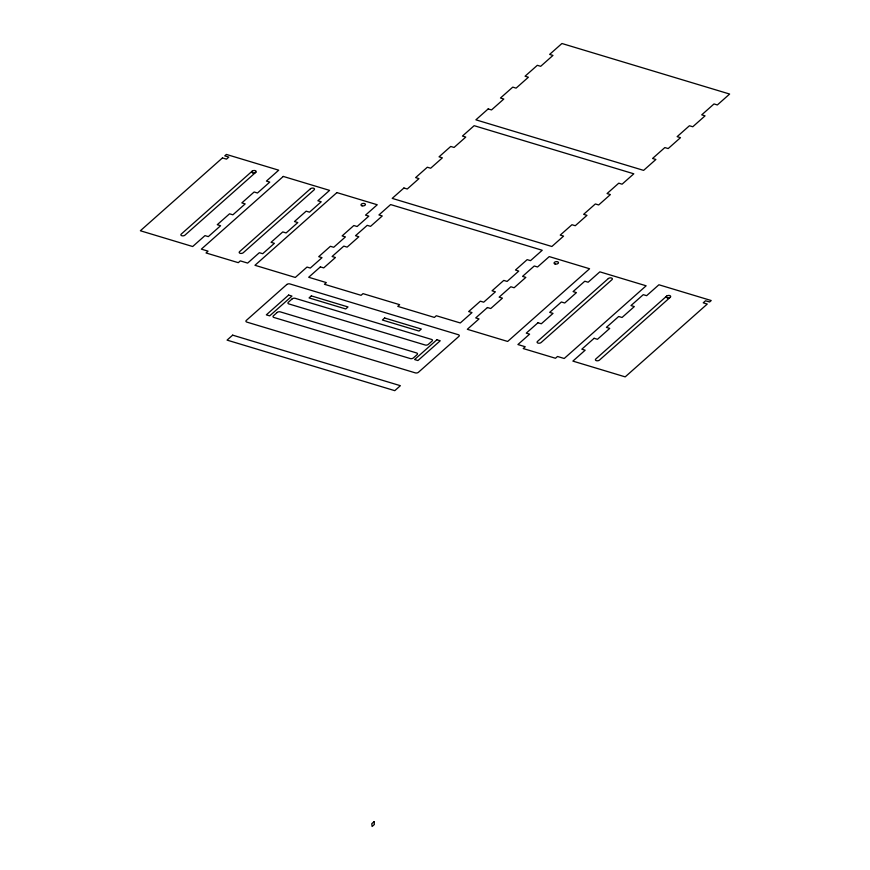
<?xml version="1.0" encoding="UTF-8"?>
<svg xmlns="http://www.w3.org/2000/svg" width="870" height="870" viewBox="0 0 870 870"><rect width="100%" height="100%" fill="white"/><g stroke="black" fill="none" stroke-linecap="round" stroke-linejoin="round"><path stroke-width="1.3" d="M252.126 171.194L181.275 234.063A2.24 1.229 -6.8 0 0 181.841 235.737A2.24 1.229 -6.8 0 0 184.94 235.161L255.791 172.303M666.648 296.126L595.798 358.995A2.24 1.229 -6.8 0 0 596.363 360.669A2.24 1.229 -6.8 0 0 599.463 360.093L670.313 297.235M222.448 157.927L140.364 230.757L192.683 246.525L204.972 235.618L208.311 236.629L220.599 225.721L217.261 224.71L229.549 213.802L232.888 214.814L245.188 203.906L241.838 202.906L254.127 191.998L257.476 193.009L269.765 182.102L266.427 181.09L278.715 170.194L226.396 154.425L224.754 155.871L228.81 157.1L226.494 159.145L222.448 157.927M283.283 176.436L201.351 249.135L208.05 251.158L206.027 252.952L238.293 262.675L240.316 260.88L247.645 263.088L259.347 252.702L262.696 253.714L274.398 243.328L271.059 242.317L282.761 231.931L286.11 232.942L297.812 222.557L294.462 221.545L306.175 211.16L309.513 212.171L321.226 201.786L317.876 200.774L329.578 190.389L283.283 176.436M310.438 188.779L239.587 251.637A2.24 1.229 -6.8 0 0 240.153 253.311A2.24 1.229 -6.8 0 0 243.252 252.735L314.103 189.877A2.24 1.229 -6.8 0 0 313.537 188.203A2.24 1.229 -6.8 0 0 310.438 188.779M336.897 192.596L254.964 265.296L295.3 277.454L307.012 267.068L310.307 268.058L322.009 257.672L318.714 256.683L330.415 246.297L333.71 247.287L345.423 236.901L342.127 235.911L353.829 225.526L357.124 226.515L368.826 216.13L365.53 215.14L377.243 204.754L336.897 192.596M286.796 284.512L246.308 320.432A2.24 1.229 -6.8 0 0 246.873 322.107L415.316 372.871A2.24 1.229 -6.8 0 0 418.416 372.306L458.903 336.385A2.24 1.229 -6.8 0 0 458.338 334.711L289.884 283.935A2.24 1.229 -6.8 0 0 286.796 284.512M232.66 335.146L227.059 340.116L394.784 390.663L400.374 385.693L232.66 335.146M488.179 108.924L475.89 119.832L643.604 170.379L655.893 159.471L652.554 158.47L664.843 147.563L668.182 148.574L680.481 137.667L677.132 136.655L689.432 125.758L692.77 126.759L705.059 115.851L701.72 114.851L714.009 103.943L717.348 104.955L729.636 94.047L561.922 43.5L549.633 54.408L552.972 55.408L540.683 66.316L537.345 65.304L525.056 76.212L528.394 77.223L516.106 88.131L512.767 87.12L500.467 98.027L503.817 99.028L491.517 109.935L488.179 108.924M403.919 187.996L392.207 198.382L551.863 246.493L563.575 236.107L560.236 235.107L571.938 224.721L575.277 225.721L586.978 215.336L583.639 214.335L595.352 203.95L598.69 204.961L610.392 194.575L607.053 193.564L618.755 183.178L622.093 184.19L633.806 173.804L474.15 125.682L462.438 136.068L465.776 137.069L454.075 147.454L450.736 146.454L439.035 156.839L442.373 157.84L430.661 168.225L427.322 167.225L415.621 177.61L418.959 178.611L407.258 188.997L403.919 187.996M288.622 295.071L266.329 314.853L269.667 315.864L291.961 296.083L288.622 295.071M320.388 266.883L308.687 277.269L326.337 282.598L324.445 284.283L361.094 295.321L362.997 293.636L399.645 304.685L397.753 306.37L434.402 317.419L436.305 315.734L460.284 322.966L471.997 312.58L468.647 311.569L480.36 301.183L483.698 302.194L495.4 291.809L492.061 290.797L503.763 280.412L507.112 281.423L518.737 271.103L515.475 270.026L527.176 259.641L530.515 260.652L542.227 250.266L390.619 204.57L378.918 214.955L382.256 215.967L370.555 226.352L367.216 225.341L355.504 235.726L358.842 236.738L347.141 247.123L343.802 246.112L332.101 256.498L335.439 257.509L323.727 267.895L320.388 266.883M292.124 298.899L288.329 302.271A2.24 1.229 -6.8 0 0 288.894 303.945L425.169 345.009A2.24 1.229 -6.8 0 0 428.268 344.444L432.064 341.073A2.24 1.229 -6.8 0 0 431.498 339.398L295.224 298.334A2.24 1.229 -6.8 0 0 292.124 298.899M277.193 312.439L273.397 315.81A2.24 1.229 -6.8 0 0 273.963 317.485L410.238 358.549A2.24 1.229 -6.8 0 0 413.337 357.983L417.132 354.612A2.24 1.229 -6.8 0 0 416.567 352.937L280.292 311.873A2.24 1.229 -6.8 0 0 277.193 312.439M311.34 295.898L309.067 297.921L345.716 308.97L348 306.947L311.34 295.898M384.649 317.996L382.376 320.019L419.025 331.057L421.308 329.045L384.649 317.996M436.881 339.757L414.588 359.538L417.926 360.55L440.231 340.768L436.881 339.757M487.439 307.534L475.727 317.92L479.022 318.909L467.32 329.295L507.656 341.453L589.588 268.754L549.253 256.596L537.551 266.981L534.256 265.992L522.555 276.377L525.85 277.367L514.137 287.752L510.842 286.763L499.141 297.149L502.436 298.138L490.734 308.524L487.439 307.534M537.964 322.759L526.263 333.145L529.612 334.156L517.911 344.542L525.23 346.749L523.207 348.544L555.484 358.266L557.507 356.472L564.206 358.494L646.138 285.795L599.843 271.842L588.142 282.228L584.792 281.217L573.08 291.602L576.429 292.614L564.728 302.999L561.378 301.988L549.677 312.373L553.026 313.385L541.314 323.771L537.964 322.759M608.337 278.552L537.486 341.421A2.24 1.229 -6.8 0 0 538.051 343.095A2.24 1.229 -6.8 0 0 541.14 342.519L611.991 279.661A2.24 1.229 -6.8 0 0 611.425 277.987A2.24 1.229 -6.8 0 0 608.337 278.552M594.112 338.289L581.823 349.196L585.162 350.197L572.873 361.104L625.193 376.873L707.277 304.043L703.221 302.825L705.537 300.77L709.583 301.999L711.225 300.541L658.905 284.773L646.617 295.68L643.267 294.669L630.978 305.577L634.328 306.577L622.039 317.485L618.69 316.484L606.401 327.381L609.739 328.392L597.451 339.3L594.112 338.289M374.046 821.693L371.762 823.716L372.099 826.5L374.372 824.477L374.046 821.693M555.125 264.023A2.24 1.229 -6.8 0 0 558.507 262.718A2.24 1.229 -6.8 0 0 555.223 261.87A2.24 1.229 -6.8 0 0 555.125 264.023M362.061 205.831A2.24 1.229 -6.8 0 0 365.443 204.526A2.24 1.229 -6.8 0 0 362.159 203.678A2.24 1.229 -6.8 0 0 362.061 205.831M252.822 172.912A2.24 1.229 -6.8 0 0 256.182 171.586A2.24 1.229 -6.8 0 0 252.865 170.759A2.24 1.229 -6.8 0 0 252.822 172.912M667.497 297.866A2.24 1.229 -6.8 0 0 670.694 296.42A2.24 1.229 -6.8 0 0 667.246 295.756A2.24 1.229 -6.8 0 0 667.497 297.866"/></g></svg>
